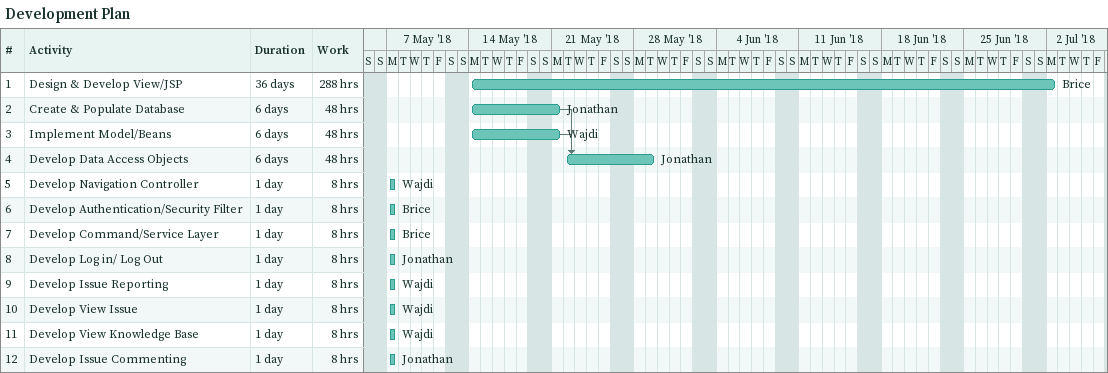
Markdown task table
Development Plan

| ID | Task | Duration | Start | Finish | Predecessors | Resources | Work (h) |
|---|---|---|---|---|---|---|---|
| 1 | Design & Develop View/JSP | 36d | 2018-05-14 | 2018-07-02 |  | Brice | 288 |
| 2 | Create & Populate Database | 6d | 2018-05-14 | 2018-05-21 |  | Jonathan | 48 |
| 3 | Implement Model/Beans | 6d | 2018-05-14 | 2018-05-21 |  | Wajdi | 48 |
| 4 | Develop Data Access Objects | 6d | 2018-05-22 | 2018-05-29 | 2, 3 | Jonathan | 48 |
| 5 | Develop Navigation Controller | 1d | 2018-05-07 | 2018-05-07 |  | Wajdi | 8 |
| 6 | Develop Authentication/Security Filter | 1d | 2018-05-07 | 2018-05-07 |  | Brice | 8 |
| 7 | Develop Command/Service Layer | 1d | 2018-05-07 | 2018-05-07 |  | Brice | 8 |
| 8 | Develop Log in/ Log Out | 1d | 2018-05-07 | 2018-05-07 |  | Jonathan | 8 |
| 9 | Develop Issue Reporting | 1d | 2018-05-07 | 2018-05-07 |  | Wajdi | 8 |
| 10 | Develop View Issue | 1d | 2018-05-07 | 2018-05-07 |  | Wajdi | 8 |
| 11 | Develop View Knowledge Base | 1d | 2018-05-07 | 2018-05-07 |  | Wajdi | 8 |
| 12 | Develop Issue Commenting | 1d | 2018-05-07 | 2018-05-07 |  | Jonathan | 8 |
